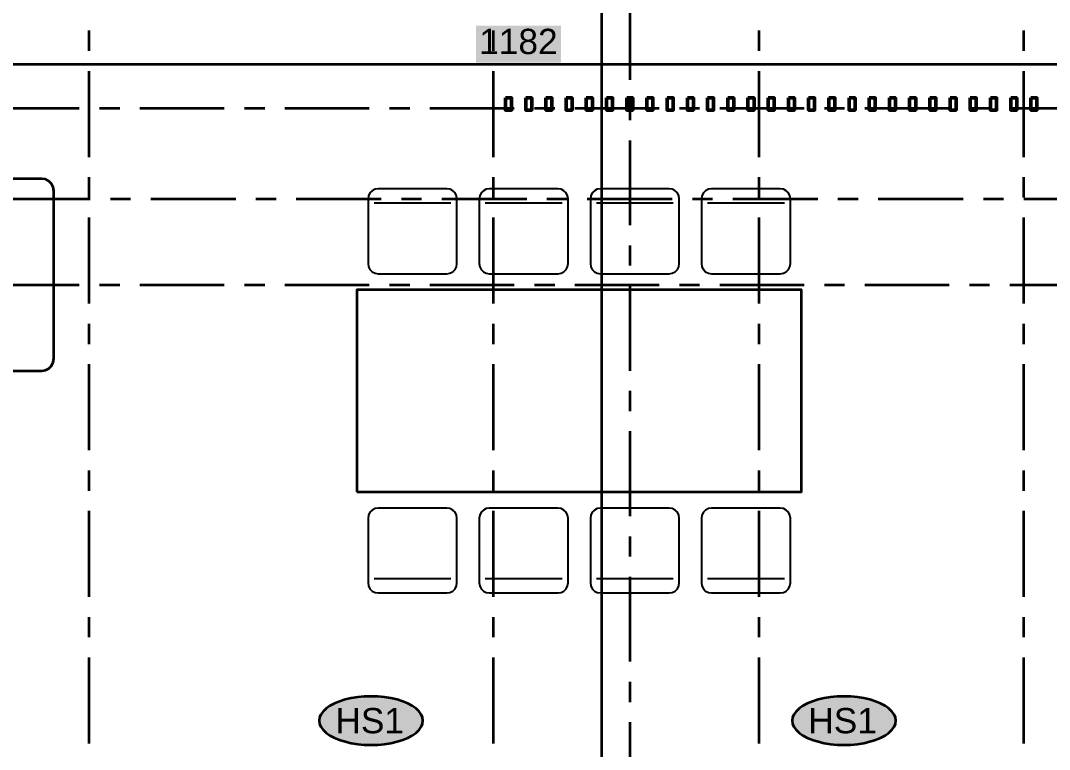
# Model space of a CAD drawing. Header units: metres. Extents: x -6.2 to 22.3, y -6.3 to 13.3.
# Drawn here: x 3.54 to 8.63, y 0.58 to 4.18 of the extents above; entities that cross this region are included whole.
import ezdxf

# ---------------------------------------------------------------- set-up
doc = ezdxf.new("R2010")
doc.units = ezdxf.units.M
doc.linetypes.add('PUNKTOWA', pattern=[10.5, 8.4, -1.05, 0, -1.05])
doc.linetypes.add('PUNKTOWA_KROTKA', pattern=[6.3, 4.2, -1.05, 0, -1.05])
for name, color, linetype, lineweight in [('A-MASKA', 7, 'Continuous', 18), ('A-MEBLE', 8, 'Continuous', 18), ('A-OPISY', 2, 'Continuous', 25), ('A-OSIE', 1, 'PUNKTOWA', 25), ('A-PRZEKROJE', 1, 'PUNKTOWA_KROTKA', 50), ('A-SCIANY-KONSTR', 7, 'Continuous', 50), ('A-WYMIARY', 1, 'Continuous', 25)]:
    doc.layers.add(name, color=color, linetype=linetype, lineweight=lineweight)
doc.styles.add('PL_ARIAL', font='arial.ttf')

msp = doc.modelspace()

# ---------------------------------------------------------------- hatches: boundary and pattern name
at = {"layer": 'A-MASKA', "true_color": 0xffffff}
msp.add_hatch(color=7, dxfattribs=at).paths.add_polyline_path([(5.7897, 3.9745), (6.2103, 3.9745), (6.2103, 4.157), (5.7897, 4.157)])
msp.add_hatch(color=7, dxfattribs=at).paths.add_polyline_path([(5.7897, 3.9745), (6.2103, 3.9745), (6.2103, 4.157), (5.7897, 4.157)])
at = {"layer": 'A-OPISY', "true_color": 0xffffff}
for points in [[(5.5267, 0.7181), (5.5245, 0.7338), (5.518, 0.7492), (5.5072, 0.764), (5.4923, 0.7781), (5.4737, 0.7912), (5.4515, 0.803), (5.4263, 0.8133), (5.3984, 0.822), (5.3682, 0.829), (5.3364, 0.834), (5.3035, 0.8371), (5.27, 0.8381), (5.2365, 0.8371), (5.2036, 0.834), (5.1718, 0.829), (5.1416, 0.822), (5.1137, 0.8133), (5.0885, 0.803), (5.0663, 0.7912), (5.0477, 0.7781), (5.0328, 0.764), (5.022, 0.7492), (5.0155, 0.7338), (5.0133, 0.7181), (5.0155, 0.7025), (5.022, 0.6871), (5.0328, 0.6722), (5.0477, 0.6581), (5.0663, 0.6451), (5.0885, 0.6333), (5.1137, 0.6229), (5.1416, 0.6142), (5.1718, 0.6073), (5.2036, 0.6022), (5.2365, 0.5991), (5.27, 0.5981), (5.3035, 0.5991), (5.3364, 0.6022), (5.3682, 0.6073), (5.3984, 0.6142), (5.4263, 0.6229), (5.4515, 0.6333), (5.4737, 0.6451), (5.4923, 0.6581), (5.5072, 0.6722), (5.518, 0.6871), (5.5245, 0.7025)], [(7.8667, 0.7181), (7.8645, 0.7338), (7.858, 0.7492), (7.8472, 0.764), (7.8323, 0.7781), (7.8137, 0.7912), (7.7915, 0.803), (7.7663, 0.8133), (7.7384, 0.822), (7.7082, 0.829), (7.6764, 0.834), (7.6435, 0.8371), (7.61, 0.8381), (7.5765, 0.8371), (7.5436, 0.834), (7.5118, 0.829), (7.4816, 0.822), (7.4537, 0.8133), (7.4285, 0.803), (7.4063, 0.7912), (7.3877, 0.7781), (7.3728, 0.764), (7.362, 0.7492), (7.3555, 0.7338), (7.3533, 0.7181), (7.3555, 0.7025), (7.362, 0.6871), (7.3728, 0.6722), (7.3877, 0.6581), (7.4063, 0.6451), (7.4285, 0.6333), (7.4537, 0.6229), (7.4816, 0.6142), (7.5118, 0.6073), (7.5436, 0.6022), (7.5765, 0.5991), (7.61, 0.5981), (7.6435, 0.5991), (7.6764, 0.6022), (7.7082, 0.6073), (7.7384, 0.6142), (7.7663, 0.6229), (7.7915, 0.6333), (7.8137, 0.6451), (7.8323, 0.6581), (7.8472, 0.6722), (7.858, 0.6871), (7.8645, 0.7025)]]:
    msp.add_hatch(color=7, dxfattribs=at).paths.add_polyline_path(points)

# ---------------------------------------------------------------- linework, layer by layer
at = {"layer": 'A-MEBLE', "lineweight": 35, "ltscale": 0.05}
for points in [[(0.96, 3.4), (0.9415, 3.3971), (0.9247, 3.3885), (0.9115, 3.3753), (0.9029, 3.3585), (0.9, 3.34), (0.9, 2.51), (0.9029, 2.4915), (0.9115, 2.4747), (0.9247, 2.4615), (0.9415, 2.4529), (0.96, 2.45), (3.64, 2.45), (3.6585, 2.4529), (3.6753, 2.4615), (3.6885, 2.4747), (3.6971, 2.4915), (3.7, 2.51), (3.7, 3.34), (3.6971, 3.3585), (3.6885, 3.3753), (3.6753, 3.3885), (3.6585, 3.3971), (3.64, 3.4)], [(5.2, 1.85), (7.4, 1.85), (7.4, 2.85), (5.2, 2.85)]]:
    msp.add_lwpolyline(points, close=True, dxfattribs=at)
at = {"layer": 'A-MEBLE', "lineweight": 25, "ltscale": 0.05}
for points in [[(5.645, 2.93), (5.6605, 2.9324), (5.6744, 2.9395), (5.6855, 2.9506), (5.6926, 2.9645), (5.695, 2.98), (5.695, 3.3), (5.6926, 3.3155), (5.6855, 3.3294), (5.6744, 3.3405), (5.6605, 3.3476), (5.645, 3.35), (5.305, 3.35), (5.2895, 3.3476), (5.2756, 3.3405), (5.2645, 3.3294), (5.2574, 3.3155), (5.255, 3.3), (5.255, 2.98), (5.2574, 2.9645), (5.2645, 2.9506), (5.2756, 2.9395), (5.2895, 2.9324), (5.305, 2.93)], [(6.195, 2.93), (6.2105, 2.9324), (6.2244, 2.9395), (6.2355, 2.9506), (6.2426, 2.9645), (6.245, 2.98), (6.245, 3.3), (6.2426, 3.3155), (6.2355, 3.3294), (6.2244, 3.3405), (6.2105, 3.3476), (6.195, 3.35), (5.855, 3.35), (5.8395, 3.3476), (5.8256, 3.3405), (5.8145, 3.3294), (5.8074, 3.3155), (5.805, 3.3), (5.805, 2.98), (5.8074, 2.9645), (5.8145, 2.9506), (5.8256, 2.9395), (5.8395, 2.9324), (5.855, 2.93)], [(6.745, 2.93), (6.7605, 2.9324), (6.7744, 2.9395), (6.7855, 2.9506), (6.7926, 2.9645), (6.795, 2.98), (6.795, 3.3), (6.7926, 3.3155), (6.7855, 3.3294), (6.7744, 3.3405), (6.7605, 3.3476), (6.745, 3.35), (6.405, 3.35), (6.3895, 3.3476), (6.3756, 3.3405), (6.3645, 3.3294), (6.3574, 3.3155), (6.355, 3.3), (6.355, 2.98), (6.3574, 2.9645), (6.3645, 2.9506), (6.3756, 2.9395), (6.3895, 2.9324), (6.405, 2.93)], [(7.295, 2.93), (7.3105, 2.9324), (7.3244, 2.9395), (7.3355, 2.9506), (7.3426, 2.9645), (7.345, 2.98), (7.345, 3.3), (7.3426, 3.3155), (7.3355, 3.3294), (7.3244, 3.3405), (7.3105, 3.3476), (7.295, 3.35), (6.955, 3.35), (6.9395, 3.3476), (6.9256, 3.3405), (6.9145, 3.3294), (6.9074, 3.3155), (6.905, 3.3), (6.905, 2.98), (6.9074, 2.9645), (6.9145, 2.9506), (6.9256, 2.9395), (6.9395, 2.9324), (6.955, 2.93)], [(5.305, 1.77), (5.2895, 1.7676), (5.2756, 1.7605), (5.2645, 1.7494), (5.2574, 1.7355), (5.255, 1.72), (5.255, 1.4), (5.2574, 1.3845), (5.2645, 1.3706), (5.2756, 1.3595), (5.2895, 1.3524), (5.305, 1.35), (5.645, 1.35), (5.6605, 1.3524), (5.6744, 1.3595), (5.6855, 1.3706), (5.6926, 1.3845), (5.695, 1.4), (5.695, 1.72), (5.6926, 1.7355), (5.6855, 1.7494), (5.6744, 1.7605), (5.6605, 1.7676), (5.645, 1.77)], [(5.855, 1.77), (5.8395, 1.7676), (5.8256, 1.7605), (5.8145, 1.7494), (5.8074, 1.7355), (5.805, 1.72), (5.805, 1.4), (5.8074, 1.3845), (5.8145, 1.3706), (5.8256, 1.3595), (5.8395, 1.3524), (5.855, 1.35), (6.195, 1.35), (6.2105, 1.3524), (6.2244, 1.3595), (6.2355, 1.3706), (6.2426, 1.3845), (6.245, 1.4), (6.245, 1.72), (6.2426, 1.7355), (6.2355, 1.7494), (6.2244, 1.7605), (6.2105, 1.7676), (6.195, 1.77)], [(6.405, 1.77), (6.3895, 1.7676), (6.3756, 1.7605), (6.3645, 1.7494), (6.3574, 1.7355), (6.355, 1.72), (6.355, 1.4), (6.3574, 1.3845), (6.3645, 1.3706), (6.3756, 1.3595), (6.3895, 1.3524), (6.405, 1.35), (6.745, 1.35), (6.7605, 1.3524), (6.7744, 1.3595), (6.7855, 1.3706), (6.7926, 1.3845), (6.795, 1.4), (6.795, 1.72), (6.7926, 1.7355), (6.7855, 1.7494), (6.7744, 1.7605), (6.7605, 1.7676), (6.745, 1.77)], [(6.955, 1.77), (6.9395, 1.7676), (6.9256, 1.7605), (6.9145, 1.7494), (6.9074, 1.7355), (6.905, 1.72), (6.905, 1.4), (6.9074, 1.3845), (6.9145, 1.3706), (6.9256, 1.3595), (6.9395, 1.3524), (6.955, 1.35), (7.295, 1.35), (7.3105, 1.3524), (7.3244, 1.3595), (7.3355, 1.3706), (7.3426, 1.3845), (7.345, 1.4), (7.345, 1.72), (7.3426, 1.7355), (7.3355, 1.7494), (7.3244, 1.7605), (7.3105, 1.7676), (7.295, 1.77)]]:
    msp.add_lwpolyline(points, close=True, dxfattribs=at)
for points in [[(5.285, 3.28), (5.665, 3.28)], [(5.835, 3.28), (6.215, 3.28)], [(6.385, 3.28), (6.765, 3.28)], [(6.935, 3.28), (7.315, 3.28)], [(5.665, 1.42), (5.285, 1.42)], [(6.215, 1.42), (5.835, 1.42)], [(6.765, 1.42), (6.385, 1.42)], [(7.315, 1.42), (6.935, 1.42)]]:
    msp.add_lwpolyline(points, dxfattribs=at)
at = {"layer": 'A-OPISY', "lineweight": 35, "ltscale": 0.05}
for points in [[(5.5267, 0.7181), (5.5245, 0.7338), (5.518, 0.7492), (5.5072, 0.764), (5.4923, 0.7781), (5.4737, 0.7912), (5.4515, 0.803), (5.4263, 0.8133), (5.3984, 0.822), (5.3682, 0.829), (5.3364, 0.834), (5.3035, 0.8371), (5.27, 0.8381), (5.2365, 0.8371), (5.2036, 0.834), (5.1718, 0.829), (5.1416, 0.822), (5.1137, 0.8133), (5.0885, 0.803), (5.0663, 0.7912), (5.0477, 0.7781), (5.0328, 0.764), (5.022, 0.7492), (5.0155, 0.7338), (5.0133, 0.7181), (5.0155, 0.7025), (5.022, 0.6871), (5.0328, 0.6722), (5.0477, 0.6581), (5.0663, 0.6451), (5.0885, 0.6333), (5.1137, 0.6229), (5.1416, 0.6142), (5.1718, 0.6073), (5.2036, 0.6022), (5.2365, 0.5991), (5.27, 0.5981), (5.3035, 0.5991), (5.3364, 0.6022), (5.3682, 0.6073), (5.3984, 0.6142), (5.4263, 0.6229), (5.4515, 0.6333), (5.4737, 0.6451), (5.4923, 0.6581), (5.5072, 0.6722), (5.518, 0.6871), (5.5245, 0.7025)], [(7.8667, 0.7181), (7.8645, 0.7338), (7.858, 0.7492), (7.8472, 0.764), (7.8323, 0.7781), (7.8137, 0.7912), (7.7915, 0.803), (7.7663, 0.8133), (7.7384, 0.822), (7.7082, 0.829), (7.6764, 0.834), (7.6435, 0.8371), (7.61, 0.8381), (7.5765, 0.8371), (7.5436, 0.834), (7.5118, 0.829), (7.4816, 0.822), (7.4537, 0.8133), (7.4285, 0.803), (7.4063, 0.7912), (7.3877, 0.7781), (7.3728, 0.764), (7.362, 0.7492), (7.3555, 0.7338), (7.3533, 0.7181), (7.3555, 0.7025), (7.362, 0.6871), (7.3728, 0.6722), (7.3877, 0.6581), (7.4063, 0.6451), (7.4285, 0.6333), (7.4537, 0.6229), (7.4816, 0.6142), (7.5118, 0.6073), (7.5436, 0.6022), (7.5765, 0.5991), (7.61, 0.5981), (7.6435, 0.5991), (7.6764, 0.6022), (7.7082, 0.6073), (7.7384, 0.6142), (7.7663, 0.6229), (7.7915, 0.6333), (7.8137, 0.6451), (7.8323, 0.6581), (7.8472, 0.6722), (7.858, 0.6871), (7.8645, 0.7025)]]:
    msp.add_lwpolyline(points, close=True, dxfattribs=at)
at = {"layer": 'A-OSIE', "linetype": 'PUNKTOWA', "lineweight": 35, "ltscale": 0.050668, "flags": 128}
for points in [[(3.875, -5.2), (3.875, 12.25)], [(5.875, -5.2), (5.875, 12.25)], [(7.19, -5.2), (7.19, 12.25)], [(8.5, -5.2), (8.5, 12.25)]]:
    msp.add_lwpolyline(points, dxfattribs=at)
at = {"layer": 'A-OSIE', "linetype": 'PUNKTOWA', "lineweight": 35, "ltscale": 0.049691, "flags": 128}
for points in [[(-5.2, 3.75), (21.305, 3.75)], [(-5.2, 2.875), (21.305, 2.875)]]:
    msp.add_lwpolyline(points, dxfattribs=at)
at = {"layer": 'A-PRZEKROJE', "linetype": 'PUNKTOWA', "lineweight": 35, "ltscale": 0.05, "flags": 128}
for points in [[(6.5507, 12.95), (6.5507, -5.9)], [(-5.9, 3.3007), (22.005, 3.3007)]]:
    msp.add_lwpolyline(points, dxfattribs=at)
at = {"layer": 'A-SCIANY-KONSTR', "lineweight": 50, "ltscale": 0.05}
for points in [[(5.935, 3.8), (5.935, 3.74), (5.965, 3.74), (5.965, 3.8)], [(6.035, 3.8), (6.035, 3.74), (6.065, 3.74), (6.065, 3.8)], [(6.135, 3.8), (6.135, 3.74), (6.165, 3.74), (6.165, 3.8)], [(6.235, 3.8), (6.235, 3.74), (6.265, 3.74), (6.265, 3.8)], [(6.335, 3.8), (6.335, 3.74), (6.365, 3.74), (6.365, 3.8)], [(6.435, 3.8), (6.435, 3.74), (6.465, 3.74), (6.465, 3.8)], [(6.535, 3.8), (6.535, 3.74), (6.565, 3.74), (6.565, 3.8)], [(6.635, 3.8), (6.635, 3.74), (6.665, 3.74), (6.665, 3.8)], [(6.735, 3.8), (6.735, 3.74), (6.765, 3.74), (6.765, 3.8)], [(6.835, 3.8), (6.835, 3.74), (6.865, 3.74), (6.865, 3.8)], [(6.935, 3.8), (6.935, 3.74), (6.965, 3.74), (6.965, 3.8)], [(7.035, 3.8), (7.035, 3.74), (7.065, 3.74), (7.065, 3.8)], [(7.135, 3.8), (7.135, 3.74), (7.165, 3.74), (7.165, 3.8)], [(7.235, 3.8), (7.235, 3.74), (7.265, 3.74), (7.265, 3.8)], [(7.335, 3.8), (7.335, 3.74), (7.365, 3.74), (7.365, 3.8)], [(7.435, 3.8), (7.435, 3.74), (7.465, 3.74), (7.465, 3.8)], [(7.535, 3.8), (7.535, 3.74), (7.565, 3.74), (7.565, 3.8)], [(7.635, 3.8), (7.635, 3.74), (7.665, 3.74), (7.665, 3.8)], [(7.735, 3.8), (7.735, 3.74), (7.765, 3.74), (7.765, 3.8)], [(7.835, 3.8), (7.835, 3.74), (7.865, 3.74), (7.865, 3.8)], [(7.935, 3.8), (7.935, 3.74), (7.965, 3.74), (7.965, 3.8)], [(8.035, 3.8), (8.035, 3.74), (8.065, 3.74), (8.065, 3.8)], [(8.135, 3.8), (8.135, 3.74), (8.165, 3.74), (8.165, 3.8)], [(8.235, 3.8), (8.235, 3.74), (8.265, 3.74), (8.265, 3.8)], [(8.335, 3.8), (8.335, 3.74), (8.365, 3.74), (8.365, 3.8)], [(8.435, 3.8), (8.435, 3.74), (8.465, 3.74), (8.465, 3.8)], [(8.535, 3.8), (8.535, 3.74), (8.565, 3.74), (8.565, 3.8)]]:
    msp.add_lwpolyline(points, close=True, dxfattribs=at)
at = {"layer": 'A-WYMIARY', "lineweight": 35, "ltscale": 0.05}
for points in [[(6.4113, -0.01), (6.4113, 8.76)], [(6.4113, -0.01), (6.4113, 8.76)], [(6.4113, -0.01), (6.4113, 8.76)], [(6.4113, -0.01), (6.4113, 8.76)], [(-0.01, 3.967), (12.01, 3.967)], [(-0.01, 3.967), (18.385, 3.967)]]:
    msp.add_lwpolyline(points, dxfattribs=at)

# ---------------------------------------------------------------- texts
at = {"layer": 'A-OPISY', "style": 'PL_ARIAL'}
for p in [(5.0933, 0.6556), (7.4333, 0.6556)]:
    msp.add_text('HS1', height=0.125, dxfattribs=at).set_placement(p)
at = {"layer": 'A-WYMIARY', "style": 'PL_ARIAL'}
msp.add_text('1182', height=0.125, dxfattribs=at).set_placement((5.8047, 4.017))
msp.add_text('1182', height=0.125, dxfattribs=at).set_placement((5.8047, 4.017))

doc.saveas('drawing.dxf')
